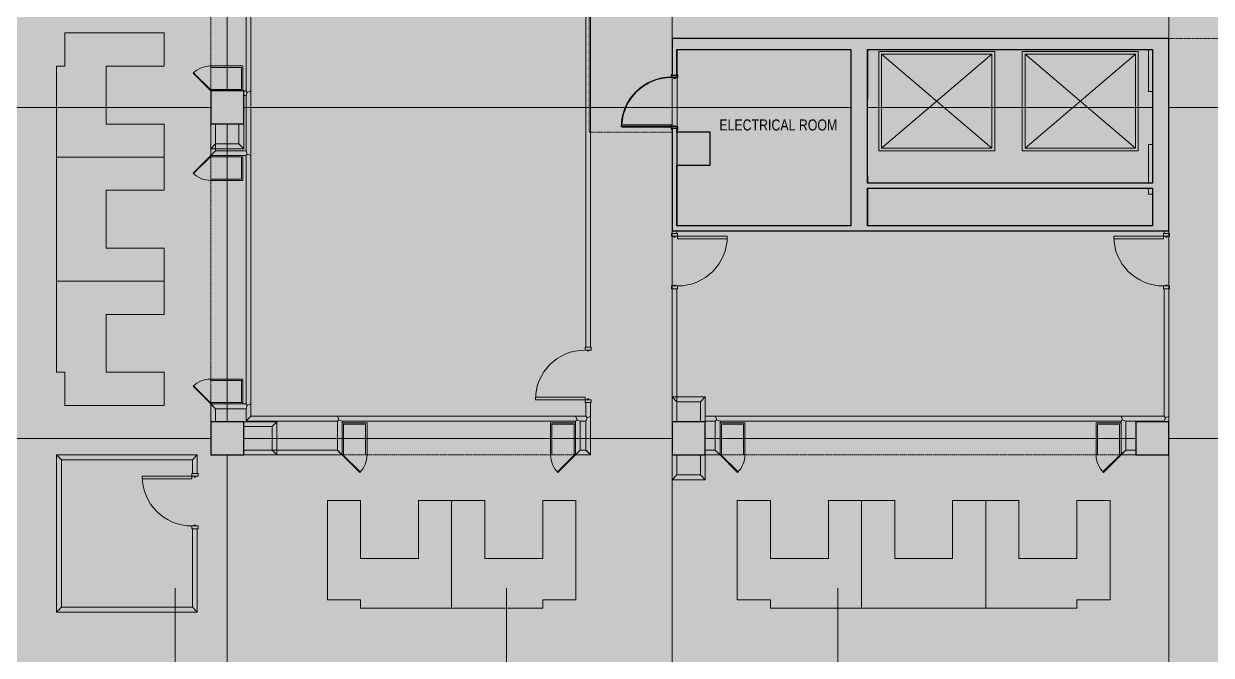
# Model space of a CAD drawing. Header units: inches. Extents: x -4451 to 2809, y -40 to 2719.
# Drawn here: x -3347 to -2487, y 634 to 1092 of the extents above; entities that cross this region are included whole.
import ezdxf

# ---------------------------------------------------------------- set-up
doc = ezdxf.new("R2010")
doc.units = ezdxf.units.IN
doc.header["$MEASUREMENT"] = 0
for name, pattern in [('Demolished', [0.1875, 0.125, -0.0625]), ('IMPORT-CENTER2', [1.6875, 1.125, -0.1875, 0.1875, -0.1875]), ('IMPORT-CENTER2 _2_', [1.125, 0.75, -0.125, 0.125, -0.125]), ('IMPORT-HIDDEN2', [0.28125, 0.1875, -0.09375]), ('IMPORT-HIDDEN4', [0.140625, 0.09375, -0.046875]), ('IMPORT-HIDDEN4 _2_', [0.09375, 0.0625, -0.03125]), ('IMPORT-PHANTOM4', [0.9375, 0.46875, -0.09375, 0.09375, -0.09375, 0.09375, -0.09375])]:
    doc.linetypes.add(name, pattern=pattern)
for name, color, linetype, lineweight in [('7th Floor_dwg', 8, 'Continuous', 9), ('A-Anno-Bldg', 7, 'Continuous', 9), ('A-Area', 7, 'IMPORT-PHANTOM4', 9), ('A-Bldg-Patt', 7, 'Continuous', 9), ('A-DETL-GENF', 92, 'Continuous', 9), ('A-DOOR', 31, 'Continuous', 18), ('A-Door-Bldg', 7, 'Continuous', 9), ('A-Door-Exst', 7, 'Continuous', 9), ('A-Flor-Case-Exst', 7, 'Continuous', 9), ('A-Flor-Evtr', 7, 'Continuous', 9), ('A-Grid', 7, 'IMPORT-CENTER2', 9), ('A-WALL', 113, 'Continuous', 18), ('A-Wall-Abov', 7, 'IMPORT-HIDDEN2', 9), ('A-Wall-Bldg', 7, 'Continuous', 9), ('A-Wall-Exst', 7, 'Continuous', 9), ('A-WALL-PATT', 111, 'Continuous', 18), ('core model_dwg', 8, 'Continuous', 9), ('I-WALL', 2, 'Demolished', 9), ('S-COLS', 52, 'Continuous', 18)]:
    doc.layers.add(name, color=color, linetype=linetype, lineweight=lineweight)
doc.styles.add('Arial', font='arial.ttf', dxfattribs={"width": 0.8, "height": 8})

# ---------------------------------------------------------------- blocks, each defined once
blk = doc.blocks.new('7th Floor_dwg_locker-V1-Level 07 DEMOLITION PLAN')
at = {"layer": 'A-Flor-Case-Exst', "flags": 128}
for points in [[(12.73, 32.01), (0, 19.28), (0.35, 18.93), (13.08, 31.65)], [(18, 19.76), (18, -4), (0, -4)], [(0, 19.28), (1, 19.28), (1, -3)], [(18, 19.28), (17, 19.28), (17, -3), (1, -3)]]:
    blk.add_lwpolyline(points, dxfattribs=at)
at = {"layer": 'A-Flor-Case-Exst'}
blk.add_arc((0, 19.28), 18, 360, 45, dxfattribs=at)
blk = doc.blocks.new('7th Floor_dwg_locker-6970062-Level 07 DEMOLITION PLAN')
at = {"layer": 'A-Flor-Case-Exst', "flags": 128}
for points in [[(12.73, 32.01), (0, 19.28), (0.35, 18.93), (13.08, 31.65)], [(18, 19.76), (18, -4), (0, -4), (0, 19.28), (1, 19.28), (1, -3)], [(18, 19.28), (17, 19.28), (17, -3), (1, -3)]]:
    blk.add_lwpolyline(points, dxfattribs=at)
at = {"layer": 'A-Flor-Case-Exst'}
blk.add_arc((0, 19.28), 18, 360, 45, dxfattribs=at)
blk = doc.blocks.new('7th Floor_dwg_locker-6970061-Level 07 DEMOLITION PLAN')
at = {"layer": 'A-Flor-Case-Exst', "flags": 128}
for points in [[(12.73, 32.01), (0, 19.28), (0.35, 18.93), (13.08, 31.65)], [(18, 19.76), (18, -4), (0, -4), (0, 19.28), (1, 19.28), (1, -3)], [(18, 19.28), (17, 19.28), (17, -3), (1, -3)]]:
    blk.add_lwpolyline(points, dxfattribs=at)
at = {"layer": 'A-Flor-Case-Exst'}
blk.add_arc((0, 19.28), 18, 360, 45, dxfattribs=at)
blk = doc.blocks.new('7th Floor_dwg-6970059-Level 07 DEMOLITION PLAN')
at = {"layer": 'A-Bldg-Patt'}
for points in [[(-2736.22, 1036.9), (-2735.97, 1036.9), (-2735.97, 1072.9), (-2736.22, 1072.9), (-2736.22, 1072.14)], [(-2532.47, 1042.4), (-2529.72, 1042.4), (-2529.72, 1072.9), (-2532.47, 1072.9), (-2532.47, 1071.06)]]:
    blk.add_hatch(color=256, dxfattribs=at).paths.add_polyline_path(points, flags=0)
h = blk.add_hatch(color=256, dxfattribs=at)
h.paths.add_polyline_path([(-2532.47, 967.9), (-2529.72, 967.9), (-2529.72, 972.4), (-2532.47, 972.4)], flags=0)
h.paths.add_polyline_path([(-2531.24, 975.9), (-2529.72, 975.9), (-2529.72, 1003.9), (-2532.47, 1003.9), (-2532.47, 975.9)], flags=0)
h = blk.add_hatch(color=256, dxfattribs=at)
h.paths.add_polyline_path([(-2736.22, 945.15), (-2735.97, 945.15), (-2735.97, 972.4), (-2736.22, 972.4), (-2736.22, 955.77)], flags=0)
h.paths.add_polyline_path([(-2735.97, 975.9), (-2735.97, 981.15), (-2736.22, 981.15), (-2736.22, 975.9)], flags=0)
at = {"layer": 'A-Area', "linetype": 'IMPORT-HIDDEN4', "flags": 128}
for points in [[(-2877.72, 1012.9), (-2937.72, 1012.9), (-2937.72, 1696.15), (-2877.72, 1696.15)], [(-2517.72, 1521.9), (-2457.72, 1521.9), (-2457.72, 1080.9), (-2517.72, 1080.9)]]:
    blk.add_lwpolyline(points, dxfattribs=at)
at = {"layer": 'A-Door-Bldg'}
for p, q in [((-2875.47, 1052.55), (-2873.59, 1052.55)), ((-2875.47, 1052.55), (-2875.34, 1052.55)), ((-2873.59, 1052.55), (-2873.59, 1053.02))]:
    blk.add_line(p, q, dxfattribs=at)
at = {"layer": 'A-Door-Bldg', "flags": 128}
for points in [[(-2877.72, 1054.55), (-2878.09, 1054.55), (-2878.09, 1054.52)], [(-2878.09, 1053.02), (-2878.09, 1052.55), (-2876.97, 1052.55)], [(-2875.34, 1052.55), (-2875.34, 1051.93), (-2876.34, 1051.93), (-2876.34, 1052.52)], [(-2873.59, 1054.52), (-2873.59, 1054.55), (-2874.22, 1054.55)], [(-2878.09, 1016.77), (-2878.09, 1018.3), (-2914.09, 1018.3), (-2914.09, 1018.27)], [(-2914.09, 1016.9), (-2914.09, 1016.55), (-2878.47, 1016.55)], [(-2877.72, 1014.55), (-2878.09, 1014.55), (-2878.09, 1015.27)], [(-2875.34, 1016.77), (-2875.34, 1017.18), (-2875.47, 1017.18)], [(-2873.59, 1015.27), (-2873.59, 1014.55), (-2874.22, 1014.55)]]:
    blk.add_lwpolyline(points, dxfattribs=at)
at = {"layer": 'A-Door-Bldg'}
for start, end in [(90, 177.25858), (179.45323, 180)]:
    blk.add_arc((-2878.09, 1016.55), 36, start, end, dxfattribs=at)
at = {"layer": 'A-Door-Exst', "flags": 128}
for points in [[(-2878.22, 937.4), (-2878.22, 939.4), (-2873.72, 939.4), (-2873.72, 937.4)], [(-2517.22, 937.4), (-2517.22, 939.4), (-2521.72, 939.4), (-2521.72, 937.4)], [(-2876.47, 937.4), (-2876.47, 936.77), (-2875.47, 936.77), (-2875.47, 937.4)], [(-2873.72, 937.4), (-2873.72, 935.65), (-2837.72, 935.65), (-2837.72, 937.4)], [(-2521.72, 937.4), (-2521.72, 935.65), (-2557.72, 935.65), (-2557.72, 937.4)], [(-2518.97, 937.4), (-2518.97, 936.77), (-2519.97, 936.77), (-2519.97, 937.4)], [(-2878.22, 901.4), (-2878.22, 899.4), (-2873.72, 899.4), (-2873.72, 901.4)], [(-2876.47, 901.4), (-2876.47, 902.02), (-2875.47, 902.02), (-2875.47, 901.4)], [(-2517.22, 901.4), (-2517.22, 899.4), (-2521.72, 899.4), (-2521.72, 901.4)], [(-2518.97, 901.4), (-2518.97, 902.02), (-2519.97, 902.02), (-2519.97, 901.4)], [(-2936.22, 854.9), (-2936.22, 856.9), (-2940.72, 856.9), (-2940.72, 854.9)], [(-2937.97, 854.9), (-2937.97, 854.27), (-2938.97, 854.27), (-2938.97, 854.9)], [(-2940.72, 818.9), (-2940.72, 820.65), (-2976.72, 820.65), (-2976.72, 818.9)], [(-2936.22, 818.9), (-2936.22, 816.9), (-2940.72, 816.9), (-2940.72, 818.9)], [(-2937.97, 818.9), (-2937.97, 819.52), (-2938.97, 819.52), (-2938.97, 818.9)], [(-3225.66, 763.4), (-3225.66, 761.65), (-3261.66, 761.65), (-3261.66, 763.4)], [(-3221.16, 763.4), (-3221.16, 765.4), (-3225.66, 765.4), (-3225.66, 763.4)], [(-3222.91, 763.4), (-3222.91, 762.77), (-3223.91, 762.77), (-3223.91, 763.4)], [(-3221.16, 727.4), (-3221.16, 725.4), (-3225.66, 725.4), (-3225.66, 727.4)], [(-3222.91, 727.4), (-3222.91, 728.02), (-3223.91, 728.02), (-3223.91, 727.4)]]:
    blk.add_lwpolyline(points, close=True, dxfattribs=at)
at = {"layer": 'A-Door-Exst'}
for centre, start, end in [((-2873.72, 937.4), 270, 0), ((-2521.72, 937.4), 180, 270), ((-2940.72, 818.9), 90, 180), ((-3225.66, 763.4), 180, 270)]:
    blk.add_arc(centre, 36, start, end, dxfattribs=at)
at = {"layer": 'A-Flor-Case-Exst', "flags": 128}
for points in [[(-3245.66, 1084.82), (-3245.66, 1060.82), (-3287.66, 1060.82), (-3287.66, 1018.82), (-3245.66, 1018.82), (-3245.66, 994.82), (-3323.66, 994.82), (-3323.66, 1060.82), (-3317.66, 1060.82), (-3317.66, 1084.82)], [(-3245.66, 904.82), (-3245.66, 928.82), (-3287.66, 928.82), (-3287.66, 970.82), (-3245.66, 970.82), (-3245.66, 994.82), (-3323.66, 994.82), (-3323.66, 904.82), (-3317.66, 904.82)], [(-3245.66, 814.82), (-3245.66, 838.82), (-3287.66, 838.82), (-3287.66, 880.82), (-3245.66, 880.82), (-3245.66, 904.82), (-3323.66, 904.82), (-3323.66, 838.82), (-3317.66, 838.82), (-3317.66, 814.82)], [(-3127.43, 745.9), (-3103.43, 745.9), (-3103.43, 703.9), (-3061.43, 703.9), (-3061.43, 745.9), (-3037.43, 745.9), (-3037.43, 667.9), (-3103.43, 667.9), (-3103.43, 673.9), (-3127.43, 673.9)], [(-2947.43, 745.9), (-2971.43, 745.9), (-2971.43, 703.9), (-3013.43, 703.9), (-3013.43, 745.9), (-3037.43, 745.9), (-3037.43, 667.9), (-2971.43, 667.9), (-2971.43, 673.9), (-2947.43, 673.9)], [(-2830.44, 745.9), (-2806.44, 745.9), (-2806.44, 703.9), (-2764.44, 703.9), (-2764.44, 745.9), (-2740.44, 745.9), (-2740.44, 667.9), (-2806.44, 667.9), (-2806.44, 673.9), (-2830.44, 673.9)], [(-2740.44, 745.9), (-2716.44, 745.9), (-2716.44, 703.9), (-2674.44, 703.9), (-2674.44, 745.9), (-2650.44, 745.9), (-2650.44, 667.9), (-2740.44, 667.9), (-2740.44, 673.9)], [(-2560.44, 745.9), (-2584.44, 745.9), (-2584.44, 703.9), (-2626.44, 703.9), (-2626.44, 745.9), (-2650.44, 745.9), (-2650.44, 667.9), (-2584.44, 667.9), (-2584.44, 673.9), (-2560.44, 673.9)]]:
    blk.add_lwpolyline(points, close=True, dxfattribs=at)
at = {"layer": 'A-Flor-Evtr'}
for p, q in [((-2725.97, 1069.42), (-2645.97, 1001.42)), ((-2621.97, 1069.42), (-2541.97, 1001.42))]:
    blk.add_line(p, q, dxfattribs=at)
at = {"layer": 'A-Flor-Evtr', "flags": 128}
for points in [[(-2727.97, 999.42), (-2727.97, 1071.42), (-2643.97, 1071.42), (-2643.97, 999.42)], [(-2623.97, 999.42), (-2623.97, 1071.42), (-2539.97, 1071.42), (-2539.97, 999.42)]]:
    blk.add_lwpolyline(points, close=True, dxfattribs=at)
for points in [[(-2725.97, 1001.42), (-2725.97, 1069.42), (-2645.97, 1069.42), (-2645.97, 1001.42), (-2725.97, 1001.42), (-2645.97, 1069.42)], [(-2621.97, 1001.42), (-2621.97, 1069.42), (-2541.97, 1069.42), (-2541.97, 1001.42), (-2621.97, 1001.42), (-2541.97, 1069.42)]]:
    blk.add_lwpolyline(points, dxfattribs=at)
at = {"layer": 'A-Grid'}
for p, q in [((-3199.97, 1042.9), (-3199.97, 1402.9)), ((-2877.72, 1080.9), (-2877.72, 1220.9)), ((-2517.72, 1080.9), (-2517.72, 1220.9)), ((-2877.72, 1016.77), (-2877.72, 1053.02)), ((-3211.97, 1030.9), (-3725.57, 1030.9)), ((-2748.22, 1030.9), (-3187.97, 1030.9)), ((-2529.72, 1030.9), (-2736.22, 1030.9)), ((-2289.72, 1030.9), (-2517.72, 1030.9)), ((-3199.97, 802.9), (-3199.97, 1018.9)), ((-2877.72, 802.9), (-2877.72, 941.4)), ((-2517.72, 802.9), (-2517.72, 941.4)), ((-3211.97, 790.9), (-3725.57, 790.9)), ((-2877.72, 790.9), (-3187.97, 790.9)), ((-2541.72, 790.9), (-2853.72, 790.9)), ((-2297.72, 790.9), (-2517.72, 790.9)), ((-3199.97, 446.32), (-3199.97, 778.9)), ((-2877.72, 255.74), (-2877.72, 778.9)), ((-2517.72, 439.9), (-2517.72, 778.9)), ((-3237.72, 429.9), (-3237.72, 682.3)), ((-2997.72, 439.9), (-2997.72, 682.3)), ((-2757.72, 439.9), (-2757.72, 682.3))]:
    blk.add_line(p, q, dxfattribs=at)
at = {"layer": 'A-Wall-Abov'}
for p, q in [((-3211.97, 1042.9), (-3211.97, 1298.9)), ((-3211.97, 815.9), (-3211.97, 995.9)), ((-3116.72, 778.9), (-2947.72, 778.9)), ((-2842.97, 778.9), (-2552.47, 778.9))]:
    blk.add_line(p, q, dxfattribs=at)
at = {"layer": 'A-Wall-Bldg'}
for p, q in [((-2532.47, 1072.9), (-2532.47, 1042.4)), ((-2532.47, 1042.4), (-2529.72, 1042.4)), ((-3211.97, 1018.9), (-3211.97, 1000.9)), ((-2532.47, 1003.9), (-2529.72, 1003.9)), ((-2532.47, 975.9), (-2532.47, 1003.9)), ((-2735.97, 945.15), (-2736.22, 945.15)), ((-2529.72, 945.15), (-2735.97, 945.15)), ((-3187.97, 778.9), (-3163.97, 778.9))]:
    blk.add_line(p, q, dxfattribs=at)
at = {"layer": 'A-Wall-Bldg', "flags": 128}
for points in [[(-2874.22, 1054.55), (-2873.97, 1054.55), (-2873.97, 1072.9)], [(-2735.97, 1072.9), (-2735.97, 1036.9), (-2736.22, 1036.9)], [(-3211.97, 1000.9), (-3187.97, 1000.9), (-3187.97, 1018.9)], [(-3191.47, 1018.9), (-3191.47, 1004.4), (-3208.47, 1004.4), (-3208.47, 1018.9)], [(-2873.97, 1012.9), (-2873.97, 1014.55), (-2874.22, 1014.55)], [(-2748.22, 945.15), (-2873.97, 945.15), (-2873.97, 988.9)], [(-2736.22, 981.15), (-2735.97, 981.15), (-2735.97, 975.9)], [(-2735.97, 972.4), (-2735.97, 945.15), (-2736.22, 945.15)], [(-2529.72, 967.9), (-2532.47, 967.9), (-2532.47, 972.4)], [(-2853.72, 802.9), (-2853.72, 820.9), (-2877.72, 820.9), (-2877.72, 802.9)], [(-2874.22, 802.9), (-2874.22, 817.4), (-2857.22, 817.4), (-2857.22, 802.9)], [(-3163.97, 778.9), (-3163.97, 802.9), (-3187.97, 802.9)], [(-3187.97, 799.4), (-3167.47, 799.4), (-3167.47, 782.4), (-3187.97, 782.4)]]:
    blk.add_lwpolyline(points, dxfattribs=at)
at = {"layer": 'A-Wall-Exst'}
for p, q in [((-3208.47, 999.4), (-3208.47, 1018.9)), ((-2877.72, 941.4), (-2877.72, 939.4)), ((-2521.22, 941.4), (-2521.22, 939.4)), ((-2517.72, 802.9), (-2517.72, 806.9))]:
    blk.add_line(p, q, dxfattribs=at)
at = {"layer": 'A-Wall-Exst', "flags": 128}
for points in [[(-3187.97, 778.9), (-3116.72, 778.9), (-3116.72, 803.4), (-2947.72, 803.4), (-2947.72, 778.9), (-2936.72, 778.9), (-2936.72, 806.9), (-2936.72, 816.9), (-2940.22, 816.9), (-2940.22, 806.9), (-2947.72, 806.9), (-3120.22, 806.9), (-3182.84, 806.9), (-3182.84, 815.9), (-3182.84, 995.9), (-3182.84, 1042.9), (-3182.84, 1302.4)], [(-3186.34, 1298.9), (-3186.34, 1042.9), (-3187.97, 1042.9)], [(-3187.97, 1039.4), (-3186.34, 1039.4), (-3186.34, 999.4), (-3208.47, 999.4)], [(-3211.97, 1018.9), (-3211.97, 995.9), (-3186.34, 995.9), (-3186.34, 815.9), (-3211.97, 815.9), (-3211.97, 802.9)], [(-2877.72, 939.4), (-2874.22, 939.4), (-2874.22, 941.4)], [(-2521.22, 939.4), (-2517.72, 939.4), (-2517.72, 941.4)], [(-2874.22, 802.9), (-2874.22, 899.4), (-2877.72, 899.4), (-2877.72, 802.9)], [(-2517.72, 806.9), (-2517.72, 899.4), (-2521.22, 899.4), (-2521.22, 806.9), (-2552.47, 806.9), (-2846.47, 806.9), (-2853.72, 806.9), (-2853.72, 803.4), (-2846.47, 803.4), (-2846.47, 782.4), (-2853.72, 782.4)], [(-3208.47, 802.9), (-3208.47, 812.4), (-3186.34, 812.4)], [(-3186.34, 812.4), (-3186.34, 803.4), (-3120.22, 803.4), (-3120.22, 782.4), (-3187.97, 782.4)], [(-2853.72, 778.9), (-2842.97, 778.9), (-2842.97, 803.4), (-2552.47, 803.4), (-2552.47, 778.9), (-2541.72, 778.9)], [(-2548.97, 803.4), (-2521.22, 803.4), (-2521.22, 802.9)], [(-2541.72, 782.4), (-2548.97, 782.4), (-2548.97, 803.4)]]:
    blk.add_lwpolyline(points, dxfattribs=at)
for points in [[(-3041.53, 1324.9), (-3041.53, 1321.4), (-2940.22, 1321.4), (-2940.22, 856.9), (-2936.72, 856.9), (-2936.72, 1324.9)], [(-2940.22, 803.4), (-2940.22, 782.4), (-2944.22, 782.4), (-2944.22, 803.4)], [(-3225.16, 765.4), (-3221.66, 765.4), (-3221.66, 778.9), (-3323.66, 778.9), (-3323.66, 664.9), (-3221.66, 664.9), (-3221.66, 725.4), (-3225.16, 725.4), (-3225.16, 668.4), (-3320.16, 668.4), (-3320.16, 775.4), (-3225.16, 775.4)]]:
    blk.add_lwpolyline(points, close=True, dxfattribs=at)
at = {"layer": 'A-WALL-PATT', "color": 7, "lineweight": 9}
for p, q in [((-2874.22, 1054.55), (-2873.97, 1054.55)), ((-2874.22, 1014.55), (-2873.97, 1014.55)), ((-2877.72, 939.4), (-2874.22, 939.4)), ((-2873.97, 945.15), (-2874.22, 944.9)), ((-2874.22, 944.9), (-2873.97, 945.15)), ((-2521.22, 939.4), (-2517.72, 939.4)), ((-2877.72, 899.4), (-2874.22, 899.4)), ((-2940.22, 856.9), (-2936.72, 856.9)), ((-3225.16, 765.4), (-3221.66, 765.4)), ((-3225.16, 725.4), (-3221.66, 725.4))]:
    blk.add_line(p, q, dxfattribs=at)
at = {"layer": 'A-WALL-PATT', "color": 7, "lineweight": 9, "flags": 128}
for points in [[(-3182.84, 1042.9), (-3185.47, 1041.73), (-3186.34, 1039.4), (-3185.47, 1041.73), (-3186.34, 1042.9), (-3185.47, 1041.73)], [(-3208.47, 1004.4), (-3211.97, 1000.9)], [(-3211.97, 995.9), (-3208.47, 999.4), (-3210.8, 997.06)], [(-3191.47, 1004.4), (-3187.97, 1000.9)], [(-3182.84, 995.9), (-3185.47, 997.06), (-3186.34, 995.9), (-3185.47, 997.06), (-3186.34, 999.4), (-3185.47, 997.06)], [(-2874.22, 817.4), (-2877.72, 820.9)], [(-2857.22, 817.4), (-2853.72, 820.9)], [(-3208.47, 812.4), (-3210.8, 814.73), (-3211.97, 815.9)], [(-3182.84, 815.9), (-3185.47, 814.73), (-3186.34, 812.4), (-3185.47, 814.73), (-3186.34, 815.9), (-3185.47, 814.73)], [(-3182.84, 806.9), (-3185.47, 804.27), (-3186.34, 803.4), (-3185.47, 804.27)], [(-3167.47, 799.4), (-3163.97, 802.9)], [(-3120.22, 806.9), (-3119.05, 804.27), (-3116.72, 803.4), (-3119.05, 804.27), (-3120.22, 803.4), (-3119.05, 804.27)], [(-2947.72, 806.9), (-2946.55, 804.27), (-2947.72, 803.4), (-2946.55, 804.27), (-2944.22, 803.4), (-2946.55, 804.27), (-2947.2, 805.73)], [(-2936.72, 806.9), (-2939.34, 805.73), (-2940.22, 803.4), (-2939.89, 804.27), (-2939.34, 805.73), (-2940.22, 806.9), (-2939.34, 805.73)], [(-2846.47, 806.9), (-2845.3, 804.27), (-2842.97, 803.4), (-2845.3, 804.27), (-2846.47, 803.4), (-2845.3, 804.27)], [(-2552.47, 806.9), (-2551.95, 805.73), (-2551.3, 804.27), (-2548.97, 803.4), (-2551.3, 804.27), (-2552.47, 803.4), (-2551.3, 804.27)], [(-2517.72, 806.9), (-2520.34, 805.73), (-2521.22, 803.4), (-2520.89, 804.27), (-2520.34, 805.73), (-2521.22, 806.9), (-2520.34, 805.73)], [(-3323.66, 778.9), (-3320.16, 775.4)], [(-3221.66, 778.9), (-3225.16, 775.4)], [(-3167.47, 782.4), (-3163.97, 778.9)], [(-3120.22, 782.4), (-3119.05, 781.23), (-3116.72, 778.9)], [(-2944.22, 782.4), (-2946.55, 780.06), (-2947.72, 778.9)], [(-2940.22, 782.4), (-2939.34, 781.52), (-2936.72, 778.9)], [(-2842.97, 778.9), (-2846.47, 782.4), (-2845.3, 781.23)], [(-2548.97, 782.4), (-2551.3, 780.06), (-2552.47, 778.9)], [(-3320.16, 668.4), (-3323.66, 664.9)], [(-3221.66, 664.9), (-3225.16, 668.4)]]:
    blk.add_lwpolyline(points, close=True, dxfattribs=at)
for points in [[(-2521.22, 899.4), (-2520.34, 899.4), (-2517.72, 899.4)], [(-2940.22, 816.9), (-2939.34, 816.9), (-2936.72, 816.9)], [(-2853.72, 803.4), (-2853.72, 804.27), (-2853.72, 806.9)]]:
    blk.add_lwpolyline(points, dxfattribs=at)
for name, p, rotation in [('7th Floor_dwg_locker-V1-Level 07 DEMOLITION PLAN', (-3192.69, 1042.9), 90), ('7th Floor_dwg_locker-6970061-Level 07 DEMOLITION PLAN', (-3192.69, 815.9), 90), ('7th Floor_dwg_locker-6970061-Level 07 DEMOLITION PLAN', (-2947.72, 798.18), 180), ('7th Floor_dwg_locker-6970061-Level 07 DEMOLITION PLAN', (-2552.47, 798.18), 180)]:
    blk.add_blockref(name, p, dxfattribs=dict(rotation=rotation))
at = {"extrusion": (0, 0, -1), "zscale": -1}
for p, rotation in [((3192.69, 995.9), 270), ((3116.72, 798.18), 180), ((2842.97, 798.18), 180)]:
    blk.add_blockref('7th Floor_dwg_locker-6970062-Level 07 DEMOLITION PLAN', p, dxfattribs=dict(at, rotation=rotation))
at = {"layer": 'A-Anno-Bldg', "insert": (-2800.75, 1022.13), "char_height": 8, "width": 101.0724, "attachment_point": 2, "line_spacing_factor": 0.941778, "style": 'Arial'}
blk.add_mtext('ELECTRICAL ROOM', dxfattribs=at)
blk = doc.blocks.new('Concrete-Rectangular-Column - 24 x 24-6974123-Level 07 DEMOLITION PLAN')
at = {"layer": 'S-COLS', "lineweight": 9}
blk.add_hatch(color=7, dxfattribs=at).paths.add_polyline_path([(-12, -12), (12, -12), (12, 12), (-12, 12)], flags=0)
at = {"layer": 'S-COLS', "color": 8, "lineweight": 30}
for p, q in [((12, 12), (-12, 12)), ((-12, 12), (-12, -12)), ((12, -12), (12, 12)), ((-12, -12), (12, -12))]:
    blk.add_line(p, q, dxfattribs=at)
blk = doc.blocks.new('Door - Single - Solid Door-V12-Level 07 DEMOLITION PLAN')
at = {"layer": 'A-DOOR'}
h = blk.add_hatch(color=10, dxfattribs=at)
h.paths.add_polyline_path([(-15.63, 1.84), (-15.26, 1.84), (-15.26, -1.66), (-15.63, -1.66), (-15.63, -2.41), (-14.13, -2.41), (-14.13, -0.41), (-13.63, -0.41), (-13.63, 1.09), (-14.13, 1.09), (-14.13, 2.59), (-15.63, 2.59)], flags=0)
h.paths.add_polyline_path([(21.62, 0.84), (21.62, -0.41), (22.12, -0.41), (22.12, -2.41), (23.62, -2.41), (23.62, -1.66), (23.24, -1.66), (23.24, 1.84), (23.62, 1.84), (23.62, 2.59), (22.12, 2.59), (22.12, 1.09), (21.62, 1.09)], flags=0)
at = {"layer": 'A-DOOR', "color": 8, "lineweight": 30}
for p, q in [((-14.01, 38.59), (-12.63, 38.59)), ((-14.01, 2.59), (-14.01, 38.59)), ((-12.63, 38.59), (-12.63, 2.59)), ((-15.63, 2.59), (-15.63, 1.84)), ((-14.13, 2.59), (-15.63, 2.59)), ((-14.13, 1.09), (-14.13, 2.59)), ((-13.63, 1.09), (-14.13, 1.09)), ((-12.63, 2.59), (-14.01, 2.59)), ((-13.63, -0.41), (-13.63, 1.09)), ((22.12, 1.09), (21.62, 1.09)), ((21.62, 1.09), (21.62, -0.41)), ((23.62, 2.59), (22.12, 2.59)), ((22.12, 2.59), (22.12, 1.09)), ((23.62, 1.84), (23.62, 2.59)), ((-15.63, -1.66), (-15.63, -2.41)), ((-15.63, -2.41), (-14.13, -2.41)), ((-14.13, -2.41), (-14.13, -0.41)), ((-14.13, -0.41), (-13.63, -0.41)), ((21.62, -0.41), (22.12, -0.41)), ((22.12, -0.41), (22.12, -2.41)), ((22.12, -2.41), (23.62, -2.41)), ((23.62, -2.41), (23.62, -1.66))]:
    blk.add_line(p, q, dxfattribs=at)
at = {"layer": 'A-DOOR', "lineweight": 9}
blk.add_arc((-14.01, 2.59), 36, 359.5, 90, dxfattribs=at)
blk = doc.blocks.new('core model_dwg_1300 Eye - 5th Floor-6996771-Level 07 DEMOLITION PLAN')
at = {"layer": 'A-Flor-Evtr'}
for p, q in [((-2725.97, 1069.42), (-2645.97, 1001.42)), ((-2621.97, 1069.42), (-2541.97, 1001.42))]:
    blk.add_line(p, q, dxfattribs=at)
at = {"layer": 'A-Flor-Evtr', "flags": 128}
for points in [[(-2727.97, 999.42), (-2727.97, 1071.42), (-2643.97, 1071.42), (-2643.97, 999.42)], [(-2623.97, 999.42), (-2623.97, 1071.42), (-2539.97, 1071.42), (-2539.97, 999.42)]]:
    blk.add_lwpolyline(points, close=True, dxfattribs=at)
for points in [[(-2725.97, 1001.42), (-2725.97, 1069.42), (-2645.97, 1069.42), (-2645.97, 1001.42), (-2725.97, 1001.42), (-2645.97, 1069.42)], [(-2541.97, 1069.42), (-2621.97, 1001.42), (-2621.97, 1069.42), (-2541.97, 1069.42), (-2541.97, 1001.42), (-2621.97, 1001.42)]]:
    blk.add_lwpolyline(points, dxfattribs=at)
at = {"layer": 'A-Grid', "linetype": 'IMPORT-CENTER2 _2_'}
for p, q in [((-3199.97, 1042.9), (-3199.97, 1402.9)), ((-2877.72, 1080.9), (-2877.72, 1220.9)), ((-2517.72, 1080.9), (-2517.72, 1220.9)), ((-2877.72, 1016.77), (-2877.72, 1053.02)), ((-3211.97, 1030.9), (-3725.57, 1030.9)), ((-2748.22, 1030.9), (-3187.97, 1030.9)), ((-2529.72, 1030.9), (-2736.22, 1030.9)), ((-2289.72, 1030.9), (-2517.72, 1030.9)), ((-3199.97, 802.9), (-3199.97, 1018.9)), ((-2877.72, 802.9), (-2877.72, 941.4)), ((-2517.72, 802.9), (-2517.72, 941.4)), ((-3211.97, 790.9), (-3725.57, 790.9)), ((-2877.72, 790.9), (-3187.97, 790.9)), ((-2541.72, 790.9), (-2853.72, 790.9)), ((-2297.72, 790.9), (-2517.72, 790.9)), ((-3199.97, 446.32), (-3199.97, 778.9)), ((-2877.72, 255.74), (-2877.72, 778.9)), ((-2517.72, 255.74), (-2517.72, 778.9)), ((-3237.72, 255.74), (-3237.72, 682.3)), ((-2997.72, 255.74), (-2997.72, 682.3)), ((-2757.72, 255.74), (-2757.72, 682.3))]:
    blk.add_line(p, q, dxfattribs=at)
at = {"layer": 'A-Wall-Bldg'}
for p, q in [((-2873.97, 1054.52), (-2873.97, 1072.9)), ((-2532.47, 1072.9), (-2532.47, 1042.4)), ((-2877.72, 1053.02), (-2877.72, 1016.77)), ((-2873.97, 1016.77), (-2873.97, 1053.02)), ((-2532.47, 1042.4), (-2529.72, 1042.4)), ((-3211.97, 1018.9), (-3211.97, 1000.9)), ((-2873.97, 1012.9), (-2873.97, 1015.27)), ((-2532.47, 1003.9), (-2529.72, 1003.9)), ((-2532.47, 975.9), (-2532.47, 1003.9)), ((-2529.72, 945.15), (-2736.22, 945.15)), ((-3187.97, 778.9), (-3163.97, 778.9)), ((-2877.72, 778.9), (-2877.72, 760.9))]:
    blk.add_line(p, q, dxfattribs=at)
at = {"layer": 'A-Wall-Bldg', "linetype": 'IMPORT-HIDDEN4 _2_', "flags": 128}
for points in [[(-2877.72, 1012.9), (-2937.72, 1012.9), (-2937.72, 1696.15), (-2877.72, 1696.15)], [(-2517.72, 1521.9), (-2457.72, 1521.9), (-2457.72, 1080.9), (-2517.72, 1080.9)]]:
    blk.add_lwpolyline(points, dxfattribs=at)
at = {"layer": 'A-Wall-Bldg', "flags": 128}
for points in [[(-2735.97, 1072.9), (-2735.97, 1036.9), (-2736.22, 1036.9)], [(-3211.97, 1000.9), (-3187.97, 1000.9), (-3187.97, 1018.9)], [(-3191.47, 1018.9), (-3191.47, 1004.4), (-3208.47, 1004.4), (-3208.47, 1018.9)], [(-2748.22, 945.15), (-2873.97, 945.15), (-2873.97, 988.9)], [(-2736.22, 981.15), (-2735.97, 981.15), (-2735.97, 975.9)], [(-2735.97, 972.4), (-2735.97, 945.15), (-2736.22, 945.15)], [(-2529.72, 967.9), (-2532.47, 967.9), (-2532.47, 972.4)], [(-3163.97, 778.9), (-3163.97, 802.9), (-3187.97, 802.9)], [(-3187.97, 799.4), (-3167.47, 799.4), (-3167.47, 782.4), (-3187.97, 782.4)], [(-2877.72, 760.9), (-2853.72, 760.9), (-2853.72, 778.9)], [(-2857.22, 778.9), (-2857.22, 764.4), (-2874.22, 764.4), (-2874.22, 778.9)]]:
    blk.add_lwpolyline(points, dxfattribs=at)
at = {"layer": 'A-WALL-PATT', "color": 7, "lineweight": 9, "flags": 128}
for points in [[(-3211.97, 1000.9), (-3208.47, 1004.4)], [(-3187.97, 1000.9), (-3191.47, 1004.4)], [(-2874.22, 944.9), (-2873.97, 945.15)], [(-3163.97, 802.9), (-3167.47, 799.4)], [(-3163.97, 778.9), (-3167.47, 782.4)], [(-2877.72, 760.9), (-2874.22, 764.4)], [(-2853.72, 760.9), (-2857.22, 764.4)]]:
    blk.add_lwpolyline(points, close=True, dxfattribs=at)
at = {"layer": 'A-Anno-Bldg', "insert": (-2800.75, 1022.13), "char_height": 8, "width": 101.0724, "attachment_point": 2, "line_spacing_factor": 0.941778, "style": 'Arial'}
blk.add_mtext('ELECTRICAL ROOM', dxfattribs=at)
blk = doc.blocks.new('core model_dwg-6996768-Level 07 DEMOLITION PLAN')
blk.add_blockref('core model_dwg_1300 Eye - 5th Floor-6996771-Level 07 DEMOLITION PLAN', (0, 0))

msp = doc.modelspace()

# ---------------------------------------------------------------- hatches: boundary and pattern name
at = {"layer": 'A-DETL-GENF'}
h = msp.add_hatch(color=9, dxfattribs=at)
h.paths.add_polyline_path([(-46.99, 364.9), (17.53, 364.9), (17.53, 682.08), (1.53, 682.08), (1.53, 699.9), (-11.09, 699.9), (-11.09, 723.9), (1.53, 723.9), (1.53, 741.71), (17.53, 741.71), (17.53, 1043.71), (-295.09, 1043.71), (-295.09, 1026.58), (-295.24, 1026.23), (-295.59, 1026.08), (-336.59, 1026.08), (-336.59, 1010.58), (-367.41, 1010.58), (-367.41, 1041.58), (-352.09, 1041.58), (-352.09, 1083.08), (-334.47, 1083.08), (-334.47, 1325.08), (-350.47, 1325.08), (-350.47, 1342.9), (-363.09, 1342.9), (-363.09, 1366.9), (-350.47, 1366.9), (-350.47, 1384.71), (-334.47, 1384.71), (-334.47, 1685.08), (-350.47, 1685.08), (-350.47, 1702.9), (-363.09, 1702.9), (-363.09, 1726.9), (-350.47, 1726.9), (-350.47, 1744.71), (-334.47, 1744.71), (-334.47, 2045.08), (-350.47, 2045.08), (-350.47, 2067.08), (-364.09, 2067.08), (-364.09, 2080.71), (-387.53, 2080.71), (-387.53, 2096.71), (-687.9, 2096.71), (-687.9, 1934.23), (-653.72, 1934.23), (-653.72, 1008.9), (-717.72, 1008.9), (-717.72, 1012.9), (-657.72, 1012.9), (-657.72, 1930.23), (-691.9, 1930.23), (-691.9, 2080.71), (-705.72, 2080.71), (-705.72, 2068.08), (-729.72, 2068.08), (-729.72, 2080.71), (-747.53, 2080.71), (-747.53, 2096.71), (-1047.9, 2096.71), (-1047.9, 2080.71), (-1065.72, 2080.71), (-1065.72, 2068.08), (-1089.72, 2068.08), (-1089.72, 2080.71), (-1107.53, 2080.71), (-1107.53, 2096.71), (-1414.47, 2096.71), (-1414.47, 2080.71), (-1437.9, 2080.71), (-1437.9, 2061.08), (-1467.53, 2061.08), (-1467.53, 1854.9), (-2127.9, 1854.9), (-2127.9, 2061.08), (-2157.53, 2061.08), (-2157.53, 2080.71), (-2180.97, 2080.71), (-2180.97, 2096.71), (-2487.9, 2096.71), (-2487.9, 2080.71), (-2505.72, 2080.71), (-2505.72, 2068.08), (-2529.72, 2068.08), (-2529.72, 2080.71), (-2547.53, 2080.71), (-2547.53, 2096.71), (-2860.09, 2096.71), (-2860.09, 2260.21), (-3613.29, 2260.21), (-3613.29, 1886.27), (-3565.29, 1886.27), (-3565.29, 1702.15), (-3538.29, 1702.15), (-3538.29, 1641.65), (-3565.29, 1641.65), (-3565.29, 1462.15), (-3538.29, 1462.15), (-3538.29, 1401.65), (-3565.29, 1401.65), (-3565.29, 1222.15), (-3538.29, 1222.15), (-3538.29, 1161.65), (-3565.29, 1161.65), (-3565.29, 982.15), (-3538.29, 982.15), (-3538.29, 921.65), (-3565.29, 921.65), (-3565.29, 737.52), (-3613.29, 737.52), (-3613.29, 364.9), (-3212.09, 364.9), (-3212.09, 412.9), (-3027.97, 412.9), (-3027.97, 439.9), (-2967.47, 439.9), (-2967.47, 412.9), (-2787.97, 412.9), (-2787.97, 439.9), (-2727.47, 439.9), (-2727.47, 412.9), (-2547.97, 412.9), (-2547.97, 439.9), (-2487.47, 439.9), (-2487.47, 412.9), (-2307.97, 412.9), (-2307.97, 439.9), (-2247.47, 439.9), (-2247.47, 412.9), (-2067.97, 412.9), (-2067.97, 439.9), (-2007.47, 439.9), (-2007.47, 412.9), (-1827.97, 412.9), (-1827.97, 439.9), (-1767.47, 439.9), (-1767.47, 412.9), (-1587.97, 412.9), (-1587.97, 439.9), (-1527.47, 439.9), (-1527.47, 412.9), (-1347.97, 412.9), (-1347.97, 439.9), (-1287.47, 439.9), (-1287.47, 412.9), (-1107.97, 412.9), (-1107.97, 439.9), (-1047.47, 439.9), (-1047.47, 412.9), (-867.97, 412.9), (-867.97, 439.9), (-807.47, 439.9), (-807.47, 412.9), (-627.97, 412.9), (-627.97, 439.9), (-567.47, 439.9), (-567.47, 412.9), (-383.34, 412.9), (-383.34, 364.9), (-48.49, 364.9)], flags=0)
h.paths.add_polyline_path([(-3584.77, 369.4), (-3608.77, 369.4), (-3608.77, 393.4), (-3584.77, 393.4), (-3584.77, 378.52)], flags=0)
h.paths.add_polyline_path([(-10.97, 376.27), (-10.97, 400.27), (13.03, 400.27), (13.03, 376.27)], flags=0)
h.paths.add_polyline_path([(-345.72, 378.52), (-369.72, 378.52), (-369.72, 429.9), (-345.72, 429.9), (-345.72, 408.39)], flags=0)
h.paths.add_polyline_path([(-3249.72, 378.52), (-3249.72, 429.9), (-3225.72, 429.9), (-3225.72, 378.52)], flags=0)
h.paths.add_polyline_path([(-3599.66, 699.9), (-3599.66, 723.9), (-3548.29, 723.9), (-3548.29, 699.9), (-3570.14, 699.9)], flags=0)
h.paths.add_polyline_path([(-345.72, 778.9), (-369.72, 778.9), (-369.72, 802.9), (-345.72, 802.9)], flags=0)
h.paths.add_polyline_path([(-1799.72, 778.9), (-1809.72, 778.9), (-1809.72, 802.9), (-1785.72, 802.9), (-1785.72, 778.9), (-1795.72, 778.9)], flags=0)
h.paths.add_polyline_path([(-1569.72, 778.9), (-1569.72, 802.9), (-1545.72, 802.9), (-1545.72, 778.9)], flags=0)
h.paths.add_polyline_path([(-2517.72, 778.9), (-2541.72, 778.9), (-2541.72, 802.9), (-2517.72, 802.9)], flags=0)
h.paths.add_polyline_path([(-2877.72, 778.9), (-2877.72, 802.9), (-2853.72, 802.9), (-2853.72, 778.9)], flags=0)
h.paths.add_polyline_path([(-2049.72, 778.9), (-2049.72, 802.9), (-2025.72, 802.9), (-2025.72, 778.9)], flags=0)
h.paths.add_polyline_path([(-741.72, 778.9), (-741.72, 802.9), (-717.72, 802.9), (-717.72, 778.9)], flags=0)
h.paths.add_polyline_path([(-1321.72, 778.9), (-1321.72, 802.9), (-1297.72, 802.9), (-1297.72, 778.9)], flags=0)
h.paths.add_polyline_path([(-2297.72, 778.9), (-2297.72, 802.9), (-2273.72, 802.9), (-2273.72, 778.9)], flags=0)
h.paths.add_polyline_path([(-1053.72, 778.9), (-1077.72, 778.9), (-1077.72, 802.9), (-1053.72, 802.9)], flags=0)
h.paths.add_polyline_path([(-3211.97, 778.9), (-3211.97, 802.9), (-3187.97, 802.9), (-3187.97, 778.9)], flags=0)
h.paths.add_polyline_path([(-2541.72, 941.4), (-2877.72, 941.4), (-2877.72, 1015.27), (-2878.47, 1015.27), (-2878.47, 1016.77), (-2876.97, 1016.77), (-2876.97, 1017.27), (-2875.47, 1017.27), (-2875.47, 1016.77), (-2873.47, 1016.77), (-2873.47, 1015.27), (-2874.22, 1015.27), (-2874.22, 1012.9), (-2850.22, 1012.9), (-2850.22, 988.9), (-2874.22, 988.9), (-2874.22, 944.9), (-2748.22, 944.9), (-2748.22, 1072.9), (-2874.22, 1072.9), (-2874.22, 1054.52), (-2873.47, 1054.52), (-2873.47, 1053.02), (-2875.47, 1053.02), (-2875.47, 1052.52), (-2876.97, 1052.52), (-2876.97, 1053.02), (-2878.47, 1053.02), (-2878.47, 1054.52), (-2877.72, 1054.52), (-2877.72, 1080.9), (-2517.72, 1080.9), (-2517.72, 941.4), (-2529.72, 941.4)], flags=0)
h.paths.add_polyline_path([(-2541.72, 944.9), (-2529.72, 944.9), (-2529.72, 967.9), (-2532.47, 967.9), (-2532.47, 972.4), (-2735.97, 972.4), (-2735.97, 945.15), (-2736.22, 945.15), (-2736.22, 944.9), (-2735.97, 944.9)], flags=0)
h.paths.add_polyline_path([(-847.22, 945.15), (-859.47, 945.15), (-859.47, 981.15), (-847.22, 981.15), (-847.22, 955.77)], flags=0)
h.paths.add_polyline_path([(-1075.22, 967.9), (-1075.22, 1003.9), (-1062.97, 1003.9), (-1062.97, 967.9)], flags=0)
h.paths.add_polyline_path([(-2532.47, 975.9), (-2532.47, 1003.9), (-2529.72, 1003.9), (-2529.72, 1042.4), (-2532.47, 1042.4), (-2532.47, 1072.9), (-2735.97, 1072.9), (-2735.97, 1036.9), (-2736.22, 1036.9), (-2736.22, 981.15), (-2735.97, 981.15), (-2735.97, 975.9), (-2693.6, 975.9)], flags=0)
h.paths.add_polyline_path([(-745.22, 988.9), (-745.22, 1012.9), (-721.22, 1012.9), (-721.22, 988.9)], flags=0)
h.paths.add_polyline_path([(-1321.72, 1012.9), (-1321.72, 1018.9), (-1329.72, 1018.9), (-1329.72, 1038.9), (-1545.72, 1038.9), (-1545.72, 1018.9), (-1569.72, 1018.9), (-1569.72, 1038.9), (-1785.72, 1038.9), (-1785.72, 1018.9), (-1809.72, 1018.9), (-1809.72, 1042.9), (-1799.72, 1042.9), (-1799.72, 1402.9), (-1809.72, 1402.9), (-1809.72, 1426.9), (-1799.72, 1426.9), (-1799.72, 1790.9), (-1795.72, 1790.9), (-1795.72, 1426.9), (-1785.72, 1426.9), (-1785.72, 1402.9), (-1795.72, 1402.9), (-1795.72, 1042.9), (-1141.72, 1042.9), (-1141.72, 1119.4), (-1137.72, 1119.4), (-1137.72, 1038.9), (-1305.72, 1038.9), (-1305.72, 1036.9), (-1297.72, 1036.9), (-1297.72, 1012.9), (-1305.72, 1012.9)], flags=0)
h.paths.add_polyline_path([(-1.41, 1013.9), (-10.97, 1013.9), (-10.97, 1037.9), (13.03, 1037.9), (13.03, 1013.9), (1.53, 1013.9)], flags=0)
h.paths.add_polyline_path([(-2289.72, 1018.9), (-2289.72, 1042.9), (-2265.72, 1042.9), (-2265.72, 1018.9), (-2273.72, 1018.9)], flags=0)
h.paths.add_polyline_path([(-2049.72, 1018.9), (-2049.72, 1042.9), (-2025.72, 1042.9), (-2025.72, 1018.9)], flags=0)
h.paths.add_polyline_path([(-3187.97, 1018.9), (-3211.97, 1018.9), (-3211.97, 1042.9), (-3187.97, 1042.9)], flags=0)
h.paths.add_polyline_path([(-859.47, 1036.9), (-859.47, 1072.9), (-847.22, 1072.9), (-847.22, 1036.9)], flags=0)
h.paths.add_polyline_path([(-1075.22, 1042.4), (-1075.22, 1078.4), (-1062.97, 1078.4), (-1062.97, 1042.4)], flags=0)
h.paths.add_polyline_path([(-1141.72, 1182.4), (-1141.72, 1457.9), (-1137.72, 1457.9), (-1137.72, 1182.4)], flags=0)
h.paths.add_polyline_path([(-823.98, 1220.9), (-1077.72, 1220.9), (-1077.72, 1353.94), (-1078.47, 1353.94), (-1078.47, 1355.44), (-1076.97, 1355.44), (-1076.97, 1355.94), (-1075.47, 1355.94), (-1075.47, 1355.44), (-1068.97, 1355.44), (-1068.97, 1353.94), (-1069.72, 1353.94), (-1069.72, 1325.9), (-987.72, 1325.9), (-987.72, 1403.82), (-994.28, 1403.82), (-994.28, 1403.07), (-995.78, 1403.07), (-995.78, 1404.57), (-996.28, 1404.57), (-996.28, 1406.57), (-995.78, 1406.57), (-995.78, 1408.07), (-994.28, 1408.07), (-994.28, 1407.32), (-987.72, 1407.32), (-987.72, 1429.9), (-1051.22, 1429.9), (-1051.22, 1407.32), (-1045.65, 1407.32), (-1045.65, 1408.07), (-1044.15, 1408.07), (-1044.15, 1406.57), (-1043.65, 1406.57), (-1043.65, 1404.57), (-1044.15, 1404.57), (-1044.15, 1403.07), (-1045.65, 1403.07), (-1045.65, 1403.82), (-1069.72, 1403.82), (-1069.72, 1393.19), (-1068.97, 1393.19), (-1068.97, 1391.69), (-1075.47, 1391.69), (-1075.47, 1391.19), (-1076.97, 1391.19), (-1076.97, 1391.69), (-1078.47, 1391.69), (-1078.47, 1393.19), (-1077.72, 1393.19), (-1077.72, 1478.27), (-1078.47, 1478.27), (-1078.47, 1479.77), (-1071.97, 1479.77), (-1071.97, 1480.27), (-1070.47, 1480.27), (-1070.47, 1479.77), (-1068.97, 1479.77), (-1068.97, 1478.27), (-1069.72, 1478.27), (-1069.72, 1433.4), (-901.83, 1433.4), (-901.83, 1521.9), (-1069.72, 1521.9), (-1069.72, 1517.52), (-1068.97, 1517.52), (-1068.97, 1516.02), (-1070.47, 1516.02), (-1070.47, 1515.52), (-1071.97, 1515.52), (-1071.97, 1516.02), (-1078.47, 1516.02), (-1078.47, 1517.52), (-1077.72, 1517.52), (-1077.72, 1577.4), (-1078.08, 1577.4), (-1078.08, 1708.15), (-1077.72, 1708.15), (-1077.72, 1762.15), (-1069.72, 1762.15), (-1069.72, 1744.15), (-1062.97, 1744.15), (-1062.97, 1708.15), (-732.47, 1708.15), (-732.47, 1744.15), (-720.22, 1744.15), (-720.22, 1708.15), (-717.72, 1708.15), (-717.72, 1696.15), (-714.97, 1696.15), (-714.97, 1692.27), (-714.22, 1692.27), (-714.22, 1690.77), (-717.72, 1690.77), (-717.72, 1654.52), (-714.22, 1654.52), (-714.22, 1653.02), (-714.97, 1653.02), (-714.97, 1613.77), (-714.22, 1613.77), (-714.22, 1612.27), (-717.72, 1612.27), (-717.72, 1576.02), (-714.22, 1576.02), (-714.22, 1574.52), (-714.97, 1574.52), (-714.97, 1536.9), (-717.72, 1536.9), (-717.72, 1429.9), (-733.72, 1429.9), (-733.72, 1387.9), (-717.72, 1387.9), (-717.72, 1380.77), (-716.97, 1380.77), (-716.97, 1379.27), (-718.47, 1379.27), (-718.47, 1378.77), (-719.97, 1378.77), (-719.97, 1379.27), (-721.97, 1379.27), (-721.97, 1380.77), (-721.22, 1380.77), (-721.22, 1384.4), (-752.72, 1384.4), (-752.72, 1348.4), (-721.22, 1348.4), (-721.22, 1352.9), (-717.72, 1352.9), (-717.72, 1272.52), (-716.97, 1272.52), (-716.97, 1271.02), (-718.97, 1271.02), (-718.97, 1270.52), (-720.47, 1270.52), (-720.47, 1271.02), (-721.97, 1271.02), (-721.97, 1272.52), (-721.22, 1272.52), (-721.22, 1275.15), (-756.22, 1275.15), (-756.22, 1420.4), (-847.22, 1420.4), (-847.22, 1228.9), (-721.22, 1228.9), (-721.22, 1233.27), (-721.97, 1233.27), (-721.97, 1234.77), (-720.47, 1234.77), (-720.47, 1235.27), (-718.97, 1235.27), (-718.97, 1234.77), (-716.97, 1234.77), (-716.97, 1233.27), (-717.72, 1233.27), (-717.72, 1220.9), (-795.28, 1220.9)], flags=0)
h.paths.add_polyline_path([(-2525.72, 1220.9), (-2877.72, 1220.9), (-2877.72, 1234.27), (-2878.47, 1234.27), (-2878.47, 1235.77), (-2876.47, 1235.77), (-2876.47, 1236.27), (-2874.97, 1236.27), (-2874.97, 1235.77), (-2873.47, 1235.77), (-2873.47, 1234.27), (-2874.22, 1234.27), (-2874.22, 1228.9), (-2748.22, 1228.9), (-2748.22, 1419.9), (-2839.22, 1419.9), (-2839.22, 1275.15), (-2874.22, 1275.15), (-2874.22, 1273.52), (-2873.47, 1273.52), (-2873.47, 1272.02), (-2874.97, 1272.02), (-2874.97, 1271.52), (-2876.47, 1271.52), (-2876.47, 1272.02), (-2878.47, 1272.02), (-2878.47, 1273.52), (-2877.72, 1273.52), (-2877.72, 1352.77), (-2878.47, 1352.77), (-2878.47, 1354.27), (-2876.97, 1354.27), (-2876.97, 1354.77), (-2875.47, 1354.77), (-2875.47, 1354.27), (-2873.47, 1354.27), (-2873.47, 1352.77), (-2874.22, 1352.77), (-2874.22, 1348.4), (-2842.72, 1348.4), (-2842.72, 1384.4), (-2874.22, 1384.4), (-2874.22, 1380.02), (-2873.47, 1380.02), (-2873.47, 1378.52), (-2875.47, 1378.52), (-2875.47, 1378.02), (-2876.97, 1378.02), (-2876.97, 1378.52), (-2878.47, 1378.52), (-2878.47, 1380.02), (-2877.72, 1380.02), (-2877.72, 1387.9), (-2842.72, 1387.9), (-2842.72, 1405.9), (-2853.29, 1405.9), (-2853.29, 1423.9), (-2842.72, 1423.9), (-2842.72, 1429.9), (-2877.72, 1429.9), (-2877.72, 1573.27), (-2878.47, 1573.27), (-2878.47, 1574.77), (-2877.72, 1574.77), (-2877.72, 1611.02), (-2878.47, 1611.02), (-2878.47, 1612.52), (-2877.72, 1612.52), (-2877.72, 1652.52), (-2878.47, 1652.52), (-2878.47, 1654.02), (-2877.72, 1654.02), (-2877.72, 1690.27), (-2878.47, 1690.27), (-2878.47, 1691.77), (-2877.72, 1691.77), (-2877.72, 1788.15), (-2517.72, 1788.15), (-2517.72, 1517.52), (-2516.97, 1517.52), (-2516.97, 1516.02), (-2523.47, 1516.02), (-2523.47, 1515.52), (-2524.97, 1515.52), (-2524.97, 1516.02), (-2526.47, 1516.02), (-2526.47, 1517.52), (-2525.72, 1517.52), (-2525.72, 1521.9), (-2693.6, 1521.9), (-2693.6, 1433.4), (-2537.85, 1433.4), (-2537.85, 1473.9), (-2525.72, 1473.9), (-2525.72, 1478.27), (-2526.47, 1478.27), (-2526.47, 1479.77), (-2524.97, 1479.77), (-2524.97, 1480.27), (-2523.47, 1480.27), (-2523.47, 1479.77), (-2516.97, 1479.77), (-2516.97, 1478.27), (-2517.72, 1478.27), (-2517.72, 1394.19), (-2516.97, 1394.19), (-2516.97, 1392.69), (-2518.47, 1392.69), (-2518.47, 1392.19), (-2519.97, 1392.19), (-2519.97, 1392.69), (-2526.47, 1392.69), (-2526.47, 1394.19), (-2525.72, 1394.19), (-2525.72, 1403.82), (-2549.78, 1403.82), (-2549.78, 1403.07), (-2551.28, 1403.07), (-2551.28, 1404.57), (-2551.78, 1404.57), (-2551.78, 1406.57), (-2551.28, 1406.57), (-2551.28, 1408.07), (-2549.78, 1408.07), (-2549.78, 1407.32), (-2544.72, 1407.32), (-2544.72, 1429.4), (-2544.22, 1429.4), (-2544.22, 1429.9), (-2607.72, 1429.9), (-2607.72, 1407.32), (-2601.15, 1407.32), (-2601.15, 1408.07), (-2599.65, 1408.07), (-2599.65, 1406.57), (-2599.15, 1406.57), (-2599.15, 1404.57), (-2599.65, 1404.57), (-2599.65, 1403.07), (-2601.15, 1403.07), (-2601.15, 1403.82), (-2607.72, 1403.82), (-2607.72, 1325.9), (-2525.72, 1325.9), (-2525.72, 1354.94), (-2526.47, 1354.94), (-2526.47, 1356.44), (-2519.97, 1356.44), (-2519.97, 1356.94), (-2518.47, 1356.94), (-2518.47, 1356.44), (-2516.97, 1356.44), (-2516.97, 1354.94), (-2517.72, 1354.94), (-2517.72, 1220.9), (-2520.22, 1220.9)], flags=0)
h.paths.add_polyline_path([(-2735.97, 1228.9), (-2532.47, 1228.9), (-2532.47, 1259.4), (-2525.72, 1259.4), (-2525.72, 1317.9), (-2744.72, 1317.9), (-2744.72, 1259.4), (-2735.97, 1259.4)], flags=0)
h.paths.add_polyline_path([(-859.47, 1228.9), (-859.47, 1259.4), (-850.72, 1259.4), (-850.72, 1317.9), (-1069.72, 1317.9), (-1069.72, 1259.4), (-1062.97, 1259.4), (-1062.97, 1228.9), (-901.83, 1228.9)], flags=0)
h.paths.add_polyline_path([(-721.22, 1287.4), (-721.22, 1344.9), (-752.72, 1344.9), (-752.72, 1287.4)], flags=0)
h.paths.add_polyline_path([(-2874.22, 1287.4), (-2842.72, 1287.4), (-2842.72, 1344.9), (-2874.22, 1344.9), (-2874.22, 1336.19)], flags=0)
h.paths.add_polyline_path([(-2744.72, 1325.9), (-2611.22, 1325.9), (-2611.22, 1429.9), (-2711.12, 1429.9), (-2711.12, 1417.65), (-2744.72, 1417.65), (-2744.72, 1329.63)], flags=0)
h.paths.add_polyline_path([(-859.47, 1325.9), (-850.72, 1325.9), (-850.72, 1417.65), (-884.31, 1417.65), (-884.31, 1429.9), (-984.22, 1429.9), (-984.22, 1325.9), (-901.83, 1325.9)], flags=0)
h.paths.add_polyline_path([(-716.97, 1353.52), (-717.72, 1353.52), (-717.72, 1353.9), (-721.22, 1353.9), (-721.22, 1353.52), (-721.97, 1353.52), (-721.97, 1355.02), (-719.97, 1355.02), (-719.97, 1355.52), (-718.47, 1355.52), (-718.47, 1355.02), (-716.97, 1355.02), (-716.97, 1353.9)], flags=0)
h.paths.add_polyline_path([(-737.22, 1387.9), (-737.22, 1429.9), (-752.72, 1429.9), (-752.72, 1423.9), (-742.14, 1423.9), (-742.14, 1405.9), (-752.72, 1405.9), (-752.72, 1387.9), (-742.14, 1387.9)], flags=0)
h.paths.add_polyline_path([(-2133.53, 1402.9), (-2157.53, 1402.9), (-2157.53, 1426.9), (-2133.49, 1426.9), (-2133.49, 1402.9)], flags=0)
h.paths.add_polyline_path([(-1461.72, 1402.9), (-1461.72, 1426.9), (-1437.72, 1426.9), (-1437.72, 1402.9)], flags=0)
h.paths.add_polyline_path([(-3187.97, 1402.9), (-3211.97, 1402.9), (-3211.97, 1426.9), (-3187.97, 1426.9)], flags=0)
h.paths.add_polyline_path([(-2787.72, 1423.4), (-2748.22, 1423.4), (-2748.22, 1429.9), (-2839.22, 1429.9), (-2839.22, 1423.4), (-2788.72, 1423.4)], flags=0)
h.paths.add_polyline_path([(-762.22, 1423.9), (-756.22, 1423.9), (-756.22, 1429.9), (-847.22, 1429.9), (-847.22, 1423.9), (-807.22, 1423.9)], flags=0)
h.paths.add_polyline_path([(-2526.49, 1433.4), (-2525.72, 1433.4), (-2525.72, 1470.4), (-2534.35, 1470.4), (-2534.35, 1433.4), (-2532.47, 1433.4)], flags=0)
h.paths.add_polyline_path([(-1062.97, 1525.4), (-993.3, 1525.4), (-993.3, 1561.47), (-1069.72, 1561.47), (-1069.72, 1560.13), (-1062.97, 1560.13), (-1062.97, 1526.41)], flags=0)
h.paths.add_polyline_path([(-989.8, 1525.4), (-958.7, 1525.4), (-958.7, 1561.47), (-989.8, 1561.47), (-989.8, 1526.41)], flags=0)
h.paths.add_polyline_path([(-948.86, 1525.4), (-905.97, 1525.4), (-905.97, 1560.13), (-901.83, 1560.13), (-901.83, 1561.47), (-955.2, 1561.47), (-955.2, 1525.4)], flags=0)
h.paths.add_polyline_path([(-2532.47, 1525.4), (-2532.47, 1560.13), (-2525.72, 1560.13), (-2525.72, 1561.47), (-2602.12, 1561.47), (-2602.12, 1525.4), (-2572.24, 1525.4)], flags=0)
h.paths.add_polyline_path([(-2640.23, 1525.4), (-2640.23, 1561.47), (-2693.6, 1561.47), (-2693.6, 1560.13), (-2689.47, 1560.13), (-2689.47, 1525.4)], flags=0)
h.paths.add_polyline_path([(-2605.62, 1525.4), (-2605.62, 1561.47), (-2636.73, 1561.47), (-2636.73, 1525.4)], flags=0)
h.paths.add_polyline_path([(-2634.67, 1564.97), (-2525.72, 1564.97), (-2525.72, 1577.9), (-2693.6, 1577.9), (-2693.6, 1564.97), (-2636.73, 1564.97)], flags=0)
h.paths.add_polyline_path([(-1062.97, 1564.97), (-901.83, 1564.97), (-901.83, 1577.4), (-1069.72, 1577.4), (-1069.72, 1564.97), (-1063.23, 1564.97)], flags=0)
h.paths.add_polyline_path([(-2786.22, 1708.15), (-2532.47, 1708.15), (-2532.47, 1744.15), (-2525.72, 1744.15), (-2525.72, 1776.15), (-2874.22, 1776.15), (-2874.22, 1744.15), (-2862.97, 1744.15), (-2862.97, 1708.15), (-2794.22, 1708.15)], flags=0)
h.paths.add_polyline_path([(-3187.97, 1738.9), (-3211.97, 1738.9), (-3211.97, 1762.9), (-3187.97, 1762.9)], flags=0)
h.paths.add_polyline_path([(-2145.72, 1793.9), (-2157.53, 1793.9), (-2157.53, 1817.9), (-2133.53, 1817.9), (-2133.53, 1793.9)], flags=0)
h.paths.add_polyline_path([(-1449.72, 1793.9), (-1461.9, 1793.9), (-1461.9, 1817.9), (-1437.72, 1817.9), (-1437.72, 1793.9), (-1437.9, 1793.9)], flags=0)
h.paths.add_polyline_path([(-1795.72, 1793.9), (-1809.72, 1793.9), (-1809.72, 1817.9), (-1785.72, 1817.9), (-1785.72, 1793.9)], flags=0)
h.paths.add_polyline_path([(-3565.29, 1899.9), (-3599.66, 1899.9), (-3599.66, 1923.9), (-3548.29, 1923.9), (-3548.29, 1899.9)], flags=0)
h.paths.add_polyline_path([(-2874.22, 2067.08), (-2889.66, 2067.08), (-2889.66, 2091.08), (-2865.66, 2091.08), (-2865.66, 2067.08)], flags=0)
h.paths.add_polyline_path([(-3211.97, 2067.08), (-3211.97, 2091.08), (-3187.97, 2091.08), (-3187.97, 2067.08)], flags=0)
h.paths.add_polyline_path([(-3211.97, 2231.21), (-3211.97, 2255.21), (-3187.97, 2255.21), (-3187.97, 2231.21)], flags=0)
h.paths.add_polyline_path([(-3608.47, 2231.71), (-3608.47, 2255.71), (-3584.47, 2255.71), (-3584.47, 2231.71)], flags=0)
h.paths.add_polyline_path([(-2865.72, 2234.71), (-2889.72, 2234.71), (-2889.72, 2258.71), (-2865.72, 2258.71)], flags=0)
at = {"layer": 'A-WALL-PATT', "lineweight": 9}
h = msp.add_hatch(color=7, dxfattribs=at)
h.paths.add_polyline_path([(-2877.72, 941.4), (-2874.22, 941.4), (-2874.22, 1015.65), (-2877.72, 1015.65), (-2877.72, 944.9)], flags=0)
h.paths.add_polyline_path([(-2877.72, 1054.15), (-2874.22, 1054.15), (-2874.22, 1080.9), (-2877.72, 1080.9), (-2877.72, 1072.9)], flags=0)
for points in [[(-2874.22, 1072.9), (-2529.72, 1072.9), (-2529.72, 1080.9), (-2874.22, 1080.9)], [(-2517.72, 944.9), (-2517.72, 1080.9), (-2529.72, 1080.9), (-2529.72, 944.9)], [(-2748.22, 944.9), (-2736.22, 944.9), (-2736.22, 1072.9), (-2748.22, 1072.9), (-2748.22, 945.15)], [(-2532.47, 972.4), (-2529.72, 972.4), (-2529.72, 975.9), (-2736.22, 975.9), (-2736.22, 972.4), (-2735.97, 972.4)], [(-2748.22, 941.4), (-2517.72, 941.4), (-2517.72, 944.9), (-2874.22, 944.9), (-2874.22, 941.4), (-2821.99, 941.4)]]:
    msp.add_hatch(color=7, dxfattribs=at).paths.add_polyline_path(points, flags=0)

# ---------------------------------------------------------------- linework, layer by layer
at = {"layer": 'A-WALL', "color": 8, "lineweight": 30}
for p, q in [((-2517.72, 1080.9), (-2874.22, 1080.9)), ((-2517.72, 944.9), (-2517.72, 1080.9)), ((-2874.22, 1072.9), (-2748.22, 1072.9)), ((-2748.22, 1072.9), (-2748.22, 944.9)), ((-2736.22, 1072.9), (-2529.72, 1072.9)), ((-2736.22, 975.9), (-2736.22, 1072.9)), ((-2529.72, 1072.9), (-2529.72, 975.9)), ((-2736.22, 944.9), (-2736.22, 972.4)), ((-2529.72, 972.4), (-2529.72, 944.9))]:
    msp.add_line(p, q, dxfattribs=at)
at = {"layer": 'I-WALL', "color": 8, "linetype": 'Continuous', "lineweight": 30}
for p, q in [((-2874.22, 1080.9), (-2877.72, 1080.9)), ((-2877.72, 1080.9), (-2877.72, 1054.15)), ((-2874.22, 1054.15), (-2874.22, 1072.9)), ((-2877.72, 1054.15), (-2874.22, 1054.15)), ((-2874.22, 1015.65), (-2877.72, 1015.65)), ((-2877.72, 1015.65), (-2877.72, 941.4)), ((-2874.22, 1012.9), (-2874.22, 1015.65)), ((-2874.22, 944.9), (-2874.22, 988.9)), ((-2529.72, 975.9), (-2736.22, 975.9)), ((-2736.22, 972.4), (-2529.72, 972.4)), ((-2877.72, 941.4), (-2517.72, 941.4)), ((-2748.22, 944.9), (-2874.22, 944.9)), ((-2529.72, 944.9), (-2736.22, 944.9)), ((-2517.72, 941.4), (-2517.72, 944.9))]:
    msp.add_line(p, q, dxfattribs=at)

# ---------------------------------------------------------------- block references
at = {"layer": '7th Floor_dwg', "color": 7}
msp.add_blockref('7th Floor_dwg-6970059-Level 07 DEMOLITION PLAN', (0, 0), dxfattribs=at)
at = {"layer": 'A-DOOR', "rotation": 89.99999999999986}
msp.add_blockref('Door - Single - Solid Door-V12-Level 07 DEMOLITION PLAN', (-2875.88, 1030.9), dxfattribs=at)
at = {"layer": 'core model_dwg', "color": 7}
msp.add_blockref('core model_dwg-6996768-Level 07 DEMOLITION PLAN', (0, 0), dxfattribs=at)
at = {"layer": 'S-COLS', "lineweight": 9}
for p in [(-3199.97, 1030.9), (-2862.22, 1000.9), (-3199.97, 790.9), (-2865.72, 790.9), (-2529.72, 790.9)]:
    msp.add_blockref('Concrete-Rectangular-Column - 24 x 24-6974123-Level 07 DEMOLITION PLAN', p, dxfattribs=at)

doc.saveas('drawing.dxf')
